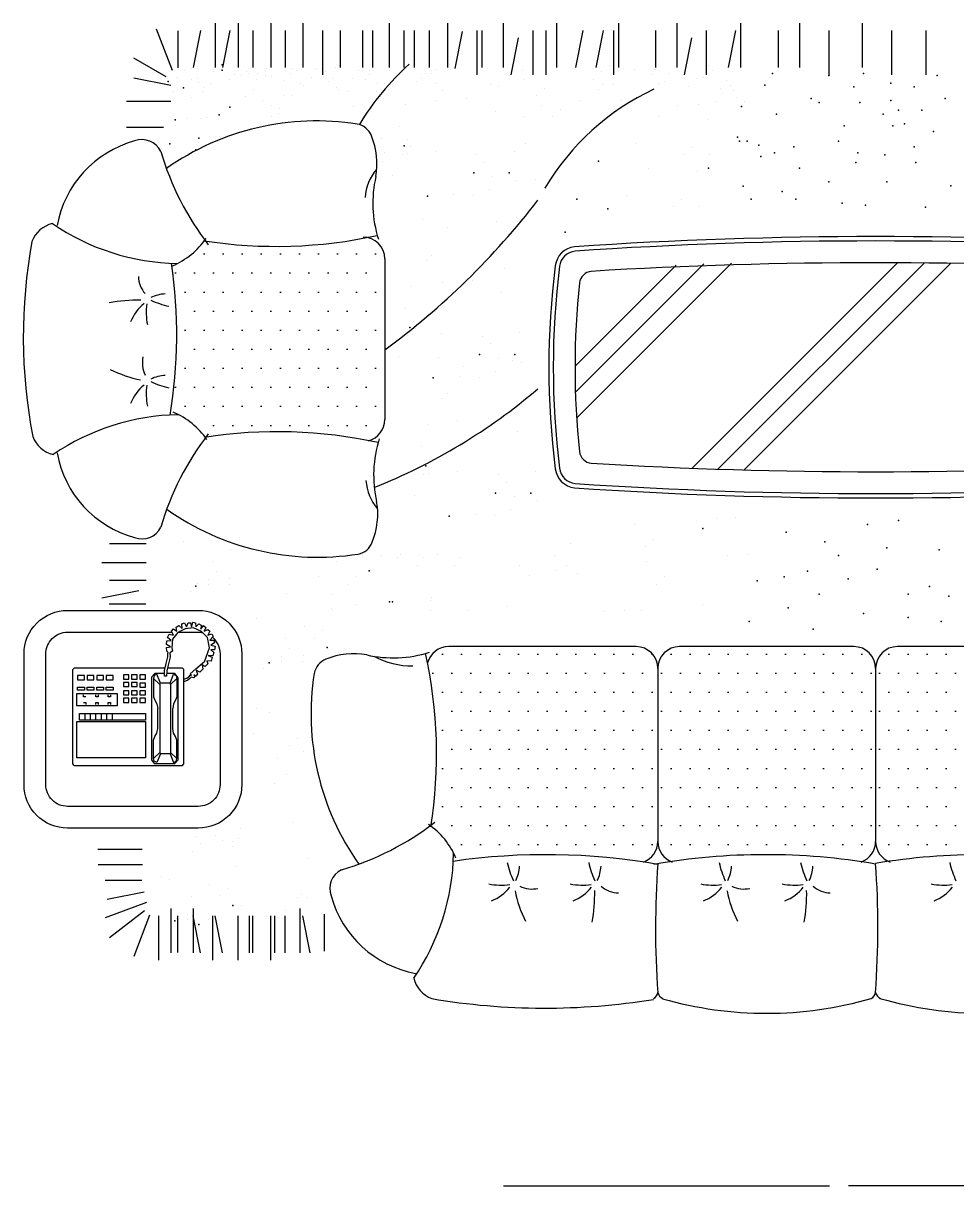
# Model space of a CAD drawing. Header units: inches. Extents: x -0.4 to 42.1, y 14 to 38.8.
# Drawn here: x 26.161 to 28.304, y 17.511 to 20.18 of the extents above; entities that cross this region are included whole.
import ezdxf

# ---------------------------------------------------------------- set-up
doc = ezdxf.new("R2010")
doc.units = ezdxf.units.IN
doc.header["$MEASUREMENT"] = 0
doc.layers.add('02', color=2, linetype='Continuous')
doc.layers.add('4', color=4, linetype='Continuous')
pattern_1 = [(180, (-134.598953, -63.299704), (-0.021875, -0.04375), [0, -0.04375])]

msp = doc.modelspace()

# ---------------------------------------------------------------- hatches: boundary and pattern name
at = {"layer": '4'}
h = msp.add_hatch(dxfattribs=at)
h.set_pattern_fill('DOTS', color=256, scale=0.7, angle=180, style=0)
h.set_pattern_definition(pattern_1)
h.paths.add_polyline_path([(26.9909, 19.2699, -0.342623), (26.9533, 19.2214, 0.08168), (26.6023, 19.2326, -0.09991), (26.5019, 19.3063, 0.066281), (26.5047, 19.604, -0.094781), (26.6043, 19.6765, 0.080442), (26.95, 19.6879, -0.361551), (26.9909, 19.6387)])
h = msp.add_hatch(dxfattribs=at)
h.set_pattern_fill('DOTS', color=256, scale=0.7, angle=180, style=0)
h.set_pattern_definition(pattern_1)
h.paths.add_polyline_path([(27.6174, 18.3011, -0.316999), (27.5842, 18.254, 0.068008), (27.1817, 18.2601, -0.027131), (27.1018, 18.3718, 0.078924), (27.0891, 18.711, -0.342623), (27.1375, 18.7486), (27.5674, 18.7486, -0.414214), (27.6174, 18.6986)])
h = msp.add_hatch(dxfattribs=at)
h.set_pattern_fill('DOTS', color=256, scale=0.7, angle=180, style=0)
h.set_pattern_definition(pattern_1)
h.paths.add_polyline_path([(28.0858, 18.2546, 0.307499), (28.1174, 18.3011), (28.1174, 18.6986, 0.414214), (28.0674, 18.7486), (27.6674, 18.7486, 0.414214), (27.6174, 18.6986), (27.6174, 18.3011, 0.286991), (27.6455, 18.2561, -0.086069)])
h = msp.add_hatch(dxfattribs=at)
h.set_pattern_fill('DOTS', color=256, scale=0.7, angle=180, style=0)
h.set_pattern_definition([(180, (-134.098953, -63.299704), (-0.021875, -0.04375), [0, -0.04375])])
h.paths.add_polyline_path([(28.5858, 18.2546, 0.307499), (28.6174, 18.3011), (28.6174, 18.6986, 0.414214), (28.5674, 18.7486), (28.1674, 18.7486, 0.414214), (28.1174, 18.6986), (28.1174, 18.3011, 0.286991), (28.1455, 18.2561, -0.086069)])

# ---------------------------------------------------------------- linework, layer by layer
at = {"layer": '02'}
for p, q in [((26.6014, 20.1799), (26.6014, 20.0785)), ((26.654, 20.1799), (26.654, 20.0785)), ((26.7293, 20.1799), (26.7293, 20.0785)), ((26.8023, 20.1799), (26.8023, 20.0785)), ((27.0011, 20.1799), (27.0011, 20.0785)), ((27.1346, 20.1799), (27.1346, 20.0785)), ((27.2628, 20.1799), (27.2628, 20.0785)), ((27.3846, 20.1799), (27.3846, 20.0785)), ((27.5275, 20.1799), (27.5275, 20.0785)), ((27.661, 20.1799), (27.661, 20.0785)), ((27.8072, 20.1799), (27.8072, 20.0785)), ((27.9424, 20.1799), (27.9424, 20.0785)), ((28.0864, 20.1799), (28.0864, 20.0785)), ((26.4658, 20.1669), (26.5027, 20.0725)), ((26.5157, 20.1624), (26.5157, 20.0779)), ((26.5676, 20.163), (26.5507, 20.0785)), ((26.6348, 20.163), (26.6179, 20.0785)), ((26.6876, 20.163), (26.6876, 20.0785)), ((26.7619, 20.163), (26.7619, 20.0785)), ((26.8478, 20.163), (26.8478, 20.0616)), ((26.8885, 20.163), (26.8885, 20.0785)), ((26.9394, 20.163), (26.9394, 20.0785)), ((26.9628, 20.163), (26.9628, 20.0785)), ((27.0348, 20.163), (27.0348, 20.0785)), ((27.0582, 20.163), (27.0582, 20.0785)), ((27.0927, 20.163), (27.0927, 20.0785)), ((27.1684, 20.1608), (27.1515, 20.0763)), ((27.2022, 20.163), (27.2022, 20.0616)), ((27.2138, 20.163), (27.2138, 20.0785)), ((27.3304, 20.163), (27.3304, 20.0616)), ((27.3604, 20.163), (27.3604, 20.0616)), ((27.4454, 20.163), (27.4285, 20.0785)), ((27.492, 20.163), (27.4751, 20.0785)), ((27.516, 20.163), (27.516, 20.0616)), ((27.612, 20.163), (27.612, 20.0785)), ((27.7286, 20.163), (27.7286, 20.0616)), ((27.7957, 20.163), (27.7788, 20.0785)), ((27.8934, 20.163), (27.8934, 20.0785)), ((28.01, 20.163), (28.01, 20.0616)), ((28.154, 20.163), (28.154, 20.0616)), ((28.2327, 20.163), (28.2327, 20.0616)), ((27.2966, 20.1461), (27.2797, 20.0616)), ((27.6948, 20.1461), (27.6779, 20.0616)), ((26.4138, 20.1004), (26.4885, 20.0575)), ((26.518, 20.0732), (26.518, 20.0732)), ((26.5471, 20.0755), (26.5471, 20.0755)), ((26.6776, 20.0768), (26.6776, 20.0768)), ((26.7183, 20.077), (26.7183, 20.077)), ((26.776, 20.075), (26.776, 20.075)), ((26.8294, 20.0726), (26.8294, 20.0726)), ((26.8334, 20.0763), (26.8334, 20.0763)), ((26.8781, 20.0785), (26.8781, 20.0785)), ((26.8864, 20.0837), (26.8864, 20.0837)), ((26.415, 20.0545), (26.4995, 20.0376)), ((26.5131, 20.0545), (26.5131, 20.0545)), ((26.5175, 20.053), (26.5175, 20.053)), ((26.5315, 20.0716), (26.5315, 20.0716)), ((26.5978, 20.0686), (26.5978, 20.0686)), ((26.646, 20.0627), (26.646, 20.0627)), ((26.661, 20.0595), (26.661, 20.0595)), ((26.674, 20.0694), (26.674, 20.0694)), ((26.6775, 20.0638), (26.6775, 20.0638)), ((26.6987, 20.0641), (26.6987, 20.0641)), ((26.7178, 20.0588), (26.7178, 20.0588)), ((26.7749, 20.0647), (26.7749, 20.0647)), ((26.7885, 20.0712), (26.7885, 20.0712)), ((26.8536, 20.0698), (26.8536, 20.0698)), ((26.4947, 20.0376), (26.4947, 20.0376)), ((26.5059, 20.0235), (26.5059, 20.0235)), ((26.3981, 20.0007), (26.4995, 20.0007)), ((26.7301, 19.9668), (26.7301, 19.9668)), ((26.3979, 19.9415), (26.4826, 19.9415)), ((26.5098, 19.9442), (26.5098, 19.9442)), ((26.537, 19.9616), (26.537, 19.9616)), ((26.568, 19.9604), (26.568, 19.9604)), ((26.5816, 19.9638), (26.5816, 19.9638)), ((27.025, 19.9421), (27.025, 19.9421)), ((27.3082, 19.9653), (27.3082, 19.9653)), ((27.6196, 19.9647), (27.6196, 19.9647)), ((27.7316, 19.9589), (27.7316, 19.9589)), ((26.9828, 19.9152), (26.9828, 19.9152)), ((27.0435, 19.9127), (27.0435, 19.9127)), ((27.0406, 19.8953), (27.0406, 19.8953)), ((27.0491, 19.8959), (27.0491, 19.8959)), ((26.9844, 19.8616), (26.9844, 19.8616)), ((26.9912, 19.8826), (26.9912, 19.8826)), ((27.0307, 19.879), (27.0307, 19.879)), ((27.0421, 19.8815), (27.0421, 19.8815)), ((27.1084, 19.8851), (27.1084, 19.8851)), ((27.0087, 19.8314), (27.0087, 19.8314)), ((26.9909, 19.6387), (26.9909, 19.2699)), ((27.6593, 19.6247), (27.4274, 19.3928)), ((27.7231, 19.6274), (27.4283, 19.3326)), ((27.7868, 19.6292), (27.4311, 19.2735)), ((28.1679, 19.6298), (27.6963, 19.1582)), ((28.2285, 19.6294), (27.7552, 19.156)), ((28.2903, 19.6292), (27.8154, 19.1542)), ((27.022, 19.4143), (27.022, 19.4143)), ((27.3375, 19.1509), (27.3375, 19.1509)), ((27.3421, 19.0836), (27.3421, 19.0836)), ((26.4431, 18.9847), (26.3586, 18.9847)), ((26.5277, 18.9897), (26.5277, 18.9897)), ((26.6375, 18.9711), (26.6375, 18.9711)), ((26.9395, 18.9586), (26.9395, 18.9586)), ((26.983, 18.9576), (26.983, 18.9576)), ((27.0193, 18.954), (27.0193, 18.954)), ((26.4431, 18.9409), (26.3417, 18.9409)), ((26.5954, 18.9443), (26.5954, 18.9443)), ((26.8808, 18.944), (26.8808, 18.944)), ((27.3008, 18.935), (27.3008, 18.935)), ((26.4431, 18.9007), (26.3586, 18.9007)), ((26.5864, 18.9025), (26.5864, 18.9025)), ((26.6037, 18.9204), (26.6037, 18.9204)), ((26.6351, 18.9043), (26.6351, 18.9043)), ((27.3239, 18.9122), (27.3239, 18.9122)), ((26.4262, 18.8769), (26.3417, 18.86)), ((26.5442, 18.8756), (26.5442, 18.8756)), ((26.5615, 18.8935), (26.5615, 18.8935)), ((26.5857, 18.8908), (26.5857, 18.8908)), ((26.6342, 18.8904), (26.6342, 18.8904)), ((26.4424, 18.8464), (26.3579, 18.8464)), ((27.2715, 18.8417), (27.2715, 18.8417)), ((26.5118, 18.793), (26.5179, 18.7968)), ((26.5131, 18.7844), (26.5118, 18.793)), ((26.5179, 18.7968), (26.5255, 18.7904)), ((26.5246, 18.801), (26.5312, 18.8029)), ((26.5255, 18.7904), (26.5246, 18.801)), ((26.5312, 18.8029), (26.5354, 18.7943)), ((26.5516, 18.7914), (26.5325, 18.7898)), ((26.5354, 18.7943), (26.5392, 18.8029)), ((26.5392, 18.8029), (26.5446, 18.8035)), ((26.5446, 18.8035), (26.5468, 18.7943)), ((26.5468, 18.7943), (26.5503, 18.8045)), ((26.5503, 18.8045), (26.5564, 18.8029)), ((26.5701, 18.7834), (26.5516, 18.7914)), ((26.5564, 18.8029), (26.5567, 18.7943)), ((26.5567, 18.7943), (26.564, 18.8006)), ((26.564, 18.8006), (26.5691, 18.7981)), ((26.5691, 18.7981), (26.5682, 18.7885)), ((26.5682, 18.7885), (26.5748, 18.7968)), ((26.5748, 18.7968), (26.5799, 18.7924)), ((26.5799, 18.7924), (26.5761, 18.7838)), ((26.6959, 18.8134), (26.6959, 18.8134)), ((26.4918, 18.7697), (26.4959, 18.7771)), ((26.5007, 18.7627), (26.4918, 18.7697)), ((26.4959, 18.7771), (26.5055, 18.7752)), ((26.501, 18.7841), (26.5058, 18.7898)), ((26.5055, 18.7752), (26.501, 18.7841)), ((26.5036, 18.7656), (26.502, 18.7455)), ((26.5156, 18.7809), (26.5036, 18.7656)), ((26.5058, 18.7898), (26.5131, 18.7844)), ((26.5325, 18.7898), (26.5156, 18.7809)), ((26.5841, 18.7697), (26.5701, 18.7834)), ((26.5761, 18.7838), (26.585, 18.7876)), ((26.5885, 18.7459), (26.5841, 18.7697)), ((26.5892, 18.7838), (26.5847, 18.7752)), ((26.5847, 18.7752), (26.5939, 18.778)), ((26.585, 18.7876), (26.5892, 18.7838)), ((26.5965, 18.7717), (26.5889, 18.7631)), ((26.5939, 18.778), (26.5965, 18.7717)), ((26.4895, 18.7462), (26.4988, 18.7478)), ((26.4902, 18.7385), (26.4895, 18.7462)), ((26.4899, 18.7532), (26.4905, 18.7618)), ((26.4988, 18.7478), (26.4899, 18.7532)), ((26.4937, 18.735), (26.4902, 18.7385)), ((26.4905, 18.7618), (26.5007, 18.7627)), ((26.5032, 18.7382), (26.4975, 18.7341)), ((26.502, 18.7455), (26.5032, 18.7382)), ((26.578, 18.7159), (26.5885, 18.7459)), ((26.5889, 18.7631), (26.5987, 18.7634)), ((26.6, 18.7414), (26.5914, 18.7414)), ((26.5914, 18.7414), (26.5981, 18.735)), ((26.6, 18.757), (26.5917, 18.7522)), ((26.5917, 18.7522), (26.6016, 18.7494)), ((26.5987, 18.7634), (26.6, 18.757)), ((26.6016, 18.7494), (26.6, 18.7414)), ((27.5674, 18.7486), (27.1375, 18.7486)), ((28.0674, 18.7486), (27.6674, 18.7486)), ((28.5674, 18.7486), (28.1674, 18.7486)), ((26.4892, 18.7099), (26.493, 18.7248)), ((26.4927, 18.7331), (26.4937, 18.735)), ((26.493, 18.7248), (26.4927, 18.7331)), ((26.4969, 18.7181), (26.493, 18.7032)), ((26.4978, 18.7258), (26.4969, 18.7181)), ((26.4975, 18.7341), (26.4978, 18.7258)), ((26.557, 18.6976), (26.5777, 18.7154)), ((26.5824, 18.7159), (26.5849, 18.709)), ((26.592, 18.715), (26.5825, 18.7159)), ((26.5959, 18.7277), (26.5857, 18.728)), ((26.5857, 18.728), (26.5949, 18.7245)), ((26.5949, 18.7245), (26.592, 18.715)), ((26.5981, 18.735), (26.5959, 18.7277)), ((26.2744, 18.6961), (26.2776, 18.6993)), ((26.2744, 18.4791), (26.2744, 18.6961)), ((26.4867, 18.6993), (26.2776, 18.6993)), ((26.4632, 18.6867), (26.4553, 18.6788)), ((26.4679, 18.6851), (26.4616, 18.682)), ((26.4853, 18.6867), (26.4632, 18.6867)), ((26.4758, 18.6647), (26.4679, 18.6851)), ((26.4852, 18.6804), (26.4854, 18.6939)), ((26.4854, 18.6939), (26.4892, 18.7099)), ((26.4908, 18.693), (26.4899, 18.6804)), ((26.5088, 18.6867), (26.4904, 18.6867)), ((26.493, 18.7032), (26.4908, 18.693)), ((26.5261, 18.6993), (26.4922, 18.6993)), ((26.4978, 18.6647), (26.5056, 18.6851)), ((26.5056, 18.6851), (26.5119, 18.682)), ((26.5166, 18.6772), (26.5088, 18.6867)), ((26.5292, 18.6961), (26.5261, 18.6993)), ((26.5292, 18.4791), (26.5292, 18.6961)), ((26.5442, 18.6863), (26.557, 18.6976)), ((26.5475, 18.6829), (26.5442, 18.6863)), ((26.5608, 18.6854), (26.5567, 18.681)), ((26.5575, 18.6946), (26.5608, 18.6854)), ((26.5661, 18.6902), (26.5575, 18.6946)), ((26.5733, 18.6971), (26.5661, 18.6902)), ((26.5788, 18.7026), (26.5716, 18.7071)), ((26.5716, 18.7071), (26.5733, 18.6971)), ((26.5849, 18.709), (26.5788, 18.7026)), ((27.6174, 18.6986), (27.6174, 18.3011)), ((28.1174, 18.6986), (28.1174, 18.3011)), ((26.3012, 18.682), (26.2854, 18.682)), ((26.2854, 18.682), (26.2854, 18.6725)), ((26.2854, 18.6725), (26.3012, 18.6725)), ((26.3012, 18.6725), (26.3012, 18.682)), ((26.3075, 18.682), (26.3075, 18.6725)), ((26.3232, 18.682), (26.3075, 18.682)), ((26.3075, 18.6725), (26.3232, 18.6725)), ((26.3232, 18.6725), (26.3232, 18.682)), ((26.3295, 18.682), (26.3295, 18.6725)), ((26.3452, 18.682), (26.3295, 18.682)), ((26.3295, 18.6725), (26.3452, 18.6725)), ((26.3452, 18.6725), (26.3452, 18.682)), ((26.3515, 18.682), (26.3515, 18.6725)), ((26.3672, 18.682), (26.3515, 18.682)), ((26.3515, 18.6725), (26.3672, 18.6725)), ((26.3672, 18.6725), (26.3672, 18.682)), ((26.4034, 18.6835), (26.3908, 18.6835)), ((26.3908, 18.6835), (26.3908, 18.6741)), ((26.3908, 18.6741), (26.4034, 18.6741)), ((26.4034, 18.6662), (26.3908, 18.6662)), ((26.3908, 18.6662), (26.3908, 18.6568)), ((26.4034, 18.6741), (26.4034, 18.6835)), ((26.4034, 18.6568), (26.4034, 18.6662)), ((26.4097, 18.6835), (26.4097, 18.6741)), ((26.4223, 18.6835), (26.4097, 18.6835)), ((26.4097, 18.6741), (26.4223, 18.6741)), ((26.4223, 18.6662), (26.4097, 18.6662)), ((26.4097, 18.6662), (26.4097, 18.6568)), ((26.4223, 18.6741), (26.4223, 18.6835)), ((26.4223, 18.6568), (26.4223, 18.6662)), ((26.4412, 18.6835), (26.4286, 18.6835)), ((26.4286, 18.6835), (26.4286, 18.6741)), ((26.4286, 18.6741), (26.4412, 18.6741)), ((26.4412, 18.6647), (26.4286, 18.6647)), ((26.4286, 18.6647), (26.4286, 18.6552)), ((26.4412, 18.6741), (26.4412, 18.6835)), ((26.4412, 18.6552), (26.4412, 18.6647)), ((26.4553, 18.6788), (26.4553, 18.4885)), ((26.4616, 18.682), (26.46, 18.6757)), ((26.46, 18.6757), (26.46, 18.6332)), ((26.46, 18.6757), (26.4742, 18.6615)), ((26.4742, 18.6615), (26.4758, 18.6647)), ((26.4742, 18.6615), (26.4742, 18.5058)), ((26.4978, 18.6647), (26.4758, 18.6647)), ((26.4899, 18.6804), (26.4852, 18.6804)), ((26.4993, 18.6615), (26.4978, 18.6647)), ((26.5135, 18.6757), (26.4993, 18.6615)), ((26.4993, 18.6615), (26.4993, 18.5058)), ((26.5119, 18.682), (26.5135, 18.6757)), ((26.5135, 18.6757), (26.5135, 18.6332)), ((26.5166, 18.4885), (26.5166, 18.6772)), ((26.5292, 18.6741), (26.5362, 18.676)), ((26.5387, 18.6713), (26.5292, 18.6678)), ((26.5362, 18.676), (26.5425, 18.681)), ((26.5431, 18.6757), (26.5387, 18.6713)), ((26.5425, 18.681), (26.5442, 18.6832)), ((26.5464, 18.6788), (26.5431, 18.6757)), ((26.5442, 18.6832), (26.5475, 18.6829)), ((26.5522, 18.6766), (26.5464, 18.6788)), ((26.555, 18.6793), (26.5522, 18.6766)), ((26.5528, 18.6841), (26.555, 18.6793)), ((26.5567, 18.681), (26.5528, 18.6841)), ((26.2839, 18.6127), (26.2839, 18.6411)), ((26.2839, 18.6411), (26.3767, 18.6411)), ((26.2854, 18.6552), (26.3012, 18.6552)), ((26.2854, 18.6489), (26.2854, 18.6552)), ((26.3012, 18.6489), (26.2854, 18.6489)), ((26.2996, 18.6332), (26.2996, 18.6379)), ((26.3043, 18.6332), (26.2996, 18.6332)), ((26.3012, 18.6552), (26.3012, 18.6489)), ((26.3075, 18.6489), (26.3075, 18.6552)), ((26.3075, 18.6552), (26.3232, 18.6552)), ((26.3232, 18.6489), (26.3075, 18.6489)), ((26.3232, 18.6552), (26.3232, 18.6489)), ((26.3279, 18.6332), (26.3279, 18.6379)), ((26.3326, 18.6332), (26.3279, 18.6332)), ((26.3295, 18.6489), (26.3295, 18.6552)), ((26.3295, 18.6552), (26.3452, 18.6552)), ((26.3452, 18.6489), (26.3295, 18.6489)), ((26.3326, 18.6379), (26.3326, 18.6332)), ((26.3452, 18.6552), (26.3452, 18.6489)), ((26.3515, 18.6489), (26.3515, 18.6552)), ((26.3515, 18.6552), (26.3672, 18.6552)), ((26.3672, 18.6489), (26.3515, 18.6489)), ((26.3562, 18.6332), (26.3562, 18.6379)), ((26.3609, 18.6332), (26.3562, 18.6332)), ((26.3609, 18.6379), (26.3609, 18.6332)), ((26.3672, 18.6552), (26.3672, 18.6489)), ((26.3767, 18.6411), (26.3767, 18.6127)), ((26.3908, 18.6568), (26.4034, 18.6568)), ((26.4034, 18.6474), (26.3908, 18.6474)), ((26.3908, 18.6474), (26.3908, 18.6379)), ((26.3908, 18.6379), (26.4034, 18.6379)), ((26.4034, 18.6379), (26.4034, 18.6474)), ((26.4097, 18.6568), (26.4223, 18.6568)), ((26.4223, 18.6474), (26.4097, 18.6474)), ((26.4097, 18.6474), (26.4097, 18.6379)), ((26.4097, 18.6379), (26.4223, 18.6379)), ((26.4223, 18.6379), (26.4223, 18.6474)), ((26.4286, 18.6552), (26.4412, 18.6552)), ((26.4412, 18.6474), (26.4286, 18.6474)), ((26.4286, 18.6474), (26.4286, 18.6379)), ((26.4286, 18.6379), (26.4412, 18.6379)), ((26.4412, 18.6379), (26.4412, 18.6474)), ((26.46, 18.6332), (26.4632, 18.6253)), ((26.5135, 18.6332), (26.5104, 18.6253)), ((26.3767, 18.6127), (26.2839, 18.6127)), ((26.2996, 18.6206), (26.3043, 18.6206)), ((26.3043, 18.6206), (26.3043, 18.6159)), ((26.3279, 18.6159), (26.3279, 18.6206)), ((26.3279, 18.6206), (26.3326, 18.6206)), ((26.3326, 18.6206), (26.3326, 18.6159)), ((26.3562, 18.6206), (26.3609, 18.6206)), ((26.3562, 18.6159), (26.3562, 18.6206)), ((26.3609, 18.6206), (26.3609, 18.6159)), ((26.4034, 18.63), (26.3908, 18.63)), ((26.3908, 18.63), (26.3908, 18.6206)), ((26.3908, 18.6206), (26.4034, 18.6206)), ((26.4034, 18.6206), (26.4034, 18.63)), ((26.4097, 18.63), (26.4097, 18.6206)), ((26.4223, 18.63), (26.4097, 18.63)), ((26.4097, 18.6206), (26.4223, 18.6206)), ((26.4223, 18.6206), (26.4223, 18.63)), ((26.4412, 18.63), (26.4286, 18.63)), ((26.4286, 18.63), (26.4286, 18.6206)), ((26.4286, 18.6206), (26.4412, 18.6206)), ((26.4412, 18.6206), (26.4412, 18.63)), ((26.4632, 18.6253), (26.4679, 18.6175)), ((26.4679, 18.6175), (26.4695, 18.6065)), ((26.4695, 18.5608), (26.4695, 18.6065)), ((26.5056, 18.6175), (26.5041, 18.6065)), ((26.5041, 18.5608), (26.5041, 18.6065)), ((26.5104, 18.6253), (26.5056, 18.6175)), ((26.2902, 18.5954), (26.4412, 18.5954)), ((26.2902, 18.5797), (26.2902, 18.5954)), ((26.4412, 18.5797), (26.2902, 18.5797)), ((26.3028, 18.5797), (26.3028, 18.5954)), ((26.3153, 18.5797), (26.3153, 18.5954)), ((26.3279, 18.5797), (26.3279, 18.5954)), ((26.3405, 18.5797), (26.3405, 18.5954)), ((26.3531, 18.5797), (26.3531, 18.5954)), ((26.3657, 18.5797), (26.3657, 18.5954)), ((26.4412, 18.5954), (26.4412, 18.5797)), ((26.2839, 18.4932), (26.2839, 18.5766)), ((26.2839, 18.5766), (26.4412, 18.5766)), ((26.4412, 18.5766), (26.4412, 18.4932)), ((26.4679, 18.5498), (26.4695, 18.5608)), ((26.5056, 18.5498), (26.5041, 18.5608)), ((26.46, 18.5341), (26.4632, 18.542)), ((26.46, 18.4916), (26.46, 18.5341)), ((26.4632, 18.542), (26.4679, 18.5498)), ((26.5104, 18.542), (26.5056, 18.5498)), ((26.5135, 18.5341), (26.5104, 18.542)), ((26.5135, 18.4916), (26.5135, 18.5341)), ((26.46, 18.4916), (26.4742, 18.5058)), ((26.4758, 18.5027), (26.4679, 18.4822)), ((26.4742, 18.5058), (26.4758, 18.5027)), ((26.4978, 18.5027), (26.4758, 18.5027)), ((26.4993, 18.5058), (26.4978, 18.5027)), ((26.4978, 18.5027), (26.5056, 18.4822)), ((26.5135, 18.4916), (26.4993, 18.5058)), ((26.2776, 18.4759), (26.2744, 18.4791)), ((26.2776, 18.4759), (26.5261, 18.4759)), ((26.4412, 18.4932), (26.2839, 18.4932)), ((26.4553, 18.4885), (26.4616, 18.4806)), ((26.4616, 18.4854), (26.46, 18.4916)), ((26.4679, 18.4822), (26.4616, 18.4854)), ((26.4616, 18.4806), (26.5088, 18.4806)), ((26.5056, 18.4822), (26.5119, 18.4854)), ((26.5088, 18.4806), (26.5166, 18.4885)), ((26.5119, 18.4854), (26.5135, 18.4916)), ((26.5261, 18.4759), (26.5292, 18.4791)), ((26.7794, 18.3451), (26.7794, 18.3451)), ((26.6597, 18.3302), (26.6597, 18.3302)), ((26.4339, 18.2829), (26.3325, 18.2829)), ((26.4346, 18.2476), (26.3332, 18.2476)), ((26.4333, 18.2113), (26.3488, 18.2113)), ((26.479, 18.2214), (26.479, 18.2214)), ((26.4383, 18.1847), (26.3538, 18.1678)), ((26.4439, 18.1611), (26.349, 18.1255)), ((26.555, 18.1521), (26.555, 18.1521)), ((26.661, 18.154), (26.661, 18.154)), ((26.3588, 18.0804), (26.4389, 18.1426)), ((26.4154, 18.038), (26.4512, 18.1329)), ((26.4718, 18.0288), (26.4718, 18.1302)), ((26.5005, 18.0457), (26.5005, 18.1471)), ((26.5129, 18.1252), (26.5129, 18.1252)), ((26.5157, 18.0463), (26.5157, 18.1308)), ((26.5378, 18.1341), (26.5378, 18.1341)), ((26.5676, 18.0457), (26.5507, 18.1302)), ((26.5514, 18.0457), (26.5514, 18.1471)), ((26.5865, 18.1359), (26.5865, 18.1359)), ((26.5958, 18.0288), (26.5958, 18.1302)), ((26.6185, 18.0457), (26.6016, 18.1302)), ((26.654, 18.0288), (26.654, 18.1302)), ((26.6803, 18.0457), (26.6803, 18.1302)), ((26.6876, 18.0457), (26.6876, 18.1302)), ((26.7182, 18.13), (26.7182, 18.13)), ((26.7293, 18.0288), (26.7293, 18.1302)), ((26.7385, 18.0457), (26.7385, 18.1302)), ((26.7444, 18.1261), (26.7444, 18.1261)), ((26.7619, 18.0457), (26.7619, 18.1302)), ((26.7628, 18.143), (26.7628, 18.143)), ((26.7969, 18.0457), (26.7969, 18.1471)), ((26.8194, 18.0457), (26.8025, 18.1302)), ((26.8521, 18.0496), (26.8521, 18.1341)), ((26.537, 18.1224), (26.537, 18.1224)), ((26.5856, 18.122), (26.5856, 18.122)), ((27.263, 17.5107), (28.0112, 17.5107)), ((28.8031, 17.5107), (28.0549, 17.5107))]:
    msp.add_line(p, q, dxfattribs=at)
msp.add_lwpolyline([(26.6627, 18.7318), (26.6627, 18.4318, -0.414214), (26.5627, 18.3318), (26.2627, 18.3318, -0.414214), (26.1627, 18.4318), (26.1627, 18.7318, -0.414214), (26.2627, 18.8318), (26.5627, 18.8318, -0.414214)], format="xyb", close=True, dxfattribs=at)
for points in [[(26.595, 18.77, -0.220606), (26.6127, 18.7318), (26.6127, 18.4318, -0.414214), (26.5627, 18.3818), (26.2627, 18.3818, -0.414214), (26.2127, 18.4318), (26.2127, 18.7318, -0.414214), (26.2627, 18.7818), (26.5021, 18.7818)], [(26.5174, 18.7818), (26.5627, 18.7818, -0.050818), (26.5728, 18.7808, -0.050818)], [(26.5854, 18.7764, -0.006968), (26.5866, 18.7757, -0.006968)]]:
    msp.add_lwpolyline(points, format="xyb", dxfattribs=at)
for centre, radius, start, end in [((27.4589, 19.6285), 0.6155, 132.043, 148.8054), ((27.8528, 19.5076), 0.5753, 115.1489, 149.2742), ((26.8347, 19.3565), 0.5992, 81.0812, 125.1827), ((26.9202, 19.9067), 0.0424, 20.4096, 79.9509), ((26.4334, 19.8649), 0.0478, 25.6633, 110.6625), ((26.805, 19.8572), 0.1678, 349.9651, 22.5117), ((26.4826, 19.6704), 0.2482, 105.4471, 169.5915), ((27.1071, 20.0724), 0.6577, 196.5014, 217.5595), ((27.0561, 19.7727), 0.1106, 139.3203, 176.3636), ((27.2362, 19.7669), 0.2729, 167.0681, 197.6493), ((25.9368, 20.86), 1.7765, 306.3973, 322.2887), ((26.2428, 19.6557), 0.066, 103.0766, 159.577), ((26.5243, 20.1538), 0.5255, 235.6499, 268.9059), ((27.375, 19.4597), 1.214, 169.6092, 190.8657), ((26.4337, 19.7877), 0.1789, 292.9861, 325.3302), ((26.7419, 20.7495), 1.0819, 261.146, 282.3627), ((26.9409, 19.6387), 0.05, 0, 90), ((28.1174, 9.4407), 10.2493, 86.13409, 93.86591), ((28.1174, 9.4375), 10.2425, 86.13744, 93.86256), ((27.4316, 19.6169), 0.05, 96.054, 172.8146), ((27.4316, 19.6169), 0.04, 96.054, 172.8146), ((25.3853, 19.4654), 1.1279, 350.5343, 8.3299), ((29.2319, 19.39), 1.8645, 172.8146, 187.1854), ((29.2319, 19.39), 1.8545, 172.8146, 187.1854), ((28.1174, 8.818), 10.812, 86.53915, 93.46085), ((26.4904, 19.6011), 0.0652, 182.478, 220.0924), ((27.4676, 19.5804), 0.03, 95.6067, 173.8396), ((29.2319, 19.39), 1.8045, 173.8396, 186.1604), ((26.4234, 19.1722), 0.3717, 88.8487, 100.1166), ((26.5398, 19.7305), 0.2053, 245.1378, 257.4395), ((26.4911, 19.4742), 0.0844, 92.8309, 116.3141), ((26.4993, 19.4584), 0.0987, 128.0245, 158.7825), ((26.5946, 19.5164), 0.1514, 172.6349, 190.8731), ((26.4995, 19.3998), 0.0652, 167.6682, 205.2825), ((26.481, 19.6206), 0.2644, 242.9625, 258.9558), ((26.5398, 19.5434), 0.2053, 245.1378, 257.4395), ((26.4911, 19.2871), 0.0844, 92.8309, 116.3141), ((26.4993, 19.2713), 0.0987, 128.0245, 158.7825), ((26.5946, 19.3293), 0.1514, 172.6349, 190.8731), ((26.4616, 20.3761), 1.3594, 291.8092, 310.3708), ((26.5262, 18.7557), 0.5255, 91.0941, 124.3501), ((26.4355, 19.1219), 0.1789, 34.6698, 67.0139), ((26.9409, 19.2699), 0.05, 284.3495, 0), ((26.2446, 19.2539), 0.066, 200.423, 256.9234), ((27.1071, 18.8362), 0.6577, 142.4405, 163.4986), ((26.7438, 18.1601), 1.0819, 77.6373, 98.854), ((27.2381, 19.1427), 0.2729, 162.3507, 192.9319), ((26.4826, 19.2382), 0.2482, 190.4085, 254.5529), ((27.4676, 19.1995), 0.03, 186.1604, 264.3933), ((28.1174, 29.962), 10.812, 266.53915, 273.46085), ((27.4316, 19.163), 0.05, 187.1854, 263.946), ((27.4316, 19.163), 0.04, 187.1854, 263.946), ((27.058, 19.1369), 0.1106, 183.6364, 220.6797), ((28.1174, 29.3392), 10.2493, 266.13409, 273.86591), ((28.1174, 29.3424), 10.2425, 266.13744, 273.86256), ((26.8366, 19.5531), 0.5992, 234.6793, 278.9188), ((26.8068, 19.0524), 0.1678, 337.4883, 10.0349), ((26.4334, 19.0437), 0.0478, 249.3375, 334.3367), ((26.9221, 19.0029), 0.0424, 280.0491, 339.5904), ((27.1375, 18.6986), 0.05, 90, 165.6505), ((27.5674, 18.6986), 0.05, 0, 90), ((27.6674, 18.6986), 0.05, 90, 180), ((28.0674, 18.6986), 0.05, 0, 90), ((28.1674, 18.6986), 0.05, 90, 180), ((26.8706, 18.6798), 0.0424, 110.4096, 169.9509), ((26.92, 18.5645), 0.1678, 79.9651, 112.5117), ((27.0103, 18.9957), 0.2729, 257.0681, 287.6493), ((27.0547, 18.8928), 0.1887, 241.8245, 270.1604), ((26.0277, 18.5015), 1.0819, 351.146, 12.3627), ((27.4207, 18.5943), 0.5992, 171.0812, 215.1827), ((26.7048, 18.8666), 0.6577, 286.5014, 307.5595), ((26.9895, 18.1932), 0.1789, 22.9861, 55.3302), ((27.5674, 18.3011), 0.05, 289.6458, 0), ((27.6674, 18.3011), 0.05, 180, 250.3542), ((28.0674, 18.3011), 0.05, 289.6458, 0), ((28.1674, 18.3011), 0.05, 180, 250.3542), ((26.6234, 18.2839), 0.5255, 325.6499, 358.9059), ((27.3607, 16.7844), 1.4865, 80.0588, 98.2429), ((27.865, 16.7844), 1.4865, 80.2253, 99.9412), ((28.3602, 16.7844), 1.4865, 80.0588, 99.4018), ((26.9123, 18.1929), 0.0478, 115.6633, 200.6625), ((27.4721, 18.2975), 0.2053, 192.5605, 204.8622), ((27.2157, 18.2487), 0.0844, 333.6859, 357.1691), ((27.6592, 18.2975), 0.2053, 192.5605, 204.8622), ((27.4028, 18.2487), 0.0844, 333.6859, 357.1691), ((29.7039, 18.1005), 2.0917, 175.8942, 184.0006), ((27.9586, 18.2975), 0.2053, 192.5605, 204.8622), ((27.7023, 18.2487), 0.0844, 333.6859, 357.1691), ((28.1457, 18.2975), 0.2053, 192.5605, 204.8622), ((27.8893, 18.2487), 0.0844, 333.6859, 357.1691), ((26.0513, 18.1043), 2.0713, 355.8541, 4.0406), ((28.4879, 18.2975), 0.2053, 192.5605, 204.8622), ((27.258, 18.3523), 0.1514, 259.1269, 277.3651), ((27.2, 18.257), 0.0987, 291.2175, 321.9755), ((27.5493, 18.2387), 0.2644, 191.0442, 207.0375), ((27.3285, 18.2572), 0.0652, 244.7175, 282.3318), ((27.4451, 18.3523), 0.1514, 259.1269, 277.3651), ((27.3871, 18.257), 0.0987, 291.2175, 321.9755), ((27.1009, 18.1811), 0.3717, 349.8834, 1.1513), ((27.5297, 18.2481), 0.0652, 229.9076, 267.522), ((27.7445, 18.3523), 0.1514, 259.1269, 277.3651), ((27.6865, 18.257), 0.0987, 291.2175, 321.9755), ((28.0358, 18.2387), 0.2644, 191.0442, 207.0375), ((27.815, 18.2572), 0.0652, 244.7175, 282.3318), ((27.9316, 18.3523), 0.1514, 259.1269, 277.3651), ((27.8736, 18.257), 0.0987, 291.2175, 321.9755), ((27.5874, 18.1811), 0.3717, 349.8834, 1.1513), ((28.0162, 18.2481), 0.0652, 229.9076, 267.522), ((28.2737, 18.3523), 0.1514, 259.1269, 277.3651), ((28.2158, 18.257), 0.0987, 291.2175, 321.9755), ((27.1068, 18.2422), 0.2482, 195.4471, 259.5915), ((27.1216, 18.0023), 0.066, 193.0766, 249.577), ((27.3586, 19.4829), 1.5643, 260.4309, 279.1511), ((27.5995, 17.9569), 0.0182, 296.7694, 353.2702), ((27.6395, 17.96), 0.0225, 193.5115, 241.114), ((27.8674, 18.7718), 0.8652, 253.975, 286.1071), ((28.0993, 17.9569), 0.0182, 296.7694, 353.2702), ((28.1393, 17.96), 0.0225, 193.5115, 241.114), ((28.3673, 18.7718), 0.8652, 253.8929, 286.025)]:
    msp.add_arc(centre, radius, start, end, dxfattribs=at)
for p in [(26.6176, 20.0847), (26.6176, 20.0724), (26.4932, 20.0458), (26.5288, 20.0314), (26.6107, 19.9693), (26.51, 19.9582), (26.5643, 19.9161), (26.4974, 19.9028), (26.5574, 19.8895), (27.0351, 19.8984), (27.0887, 19.783), (26.9552, 18.9225), (26.5572, 18.8874), (26.8586, 18.7465), (26.6418, 18.1545), (26.5085, 18.119), (26.564, 18.1102)]:
    msp.add_point(p, dxfattribs=at)
at = {"layer": '4'}
for p, q in [((27.1069, 20.073), (27.1069, 20.073)), ((27.2275, 20.0763), (27.2275, 20.0763)), ((27.506, 20.0832), (27.506, 20.0832)), ((27.5389, 20.0757), (27.5389, 20.0757)), ((27.5631, 20.073), (27.5631, 20.073)), ((27.6116, 20.0726), (27.6116, 20.0726)), ((27.7344, 20.0825), (27.7344, 20.0825)), ((26.548, 20.0504), (26.548, 20.0504)), ((26.5601, 20.0525), (26.5601, 20.0525)), ((26.6352, 20.0509), (26.6352, 20.0509)), ((26.6962, 20.0498), (26.6962, 20.0498)), ((26.7305, 20.0573), (26.7305, 20.0573)), ((26.761, 20.0482), (26.761, 20.0482)), ((26.8233, 20.0545), (26.8233, 20.0545)), ((26.8715, 20.052), (26.8715, 20.052)), ((26.9161, 20.053), (26.9161, 20.053)), ((26.9302, 20.0716), (26.9302, 20.0716)), ((26.9454, 20.0509), (26.9454, 20.0509)), ((26.9549, 20.0715), (26.9549, 20.0715)), ((26.9562, 20.0627), (26.9562, 20.0627)), ((27.0018, 20.0713), (27.0018, 20.0713)), ((27.0647, 20.0461), (27.0647, 20.0461)), ((27.0743, 20.0533), (27.0743, 20.0533)), ((27.0851, 20.0647), (27.0851, 20.0647)), ((27.0973, 20.0641), (27.0973, 20.0641)), ((27.0986, 20.0712), (27.0986, 20.0712)), ((27.3073, 20.0717), (27.3073, 20.0717)), ((27.3109, 20.0511), (27.3109, 20.0511)), ((27.4706, 20.0514), (27.4706, 20.0514)), ((27.489, 20.0683), (27.489, 20.0683)), ((27.6041, 20.0632), (27.6041, 20.0632)), ((27.6335, 20.0473), (27.6335, 20.0473)), ((27.6419, 20.0653), (27.6419, 20.0653)), ((27.6785, 20.0524), (27.6785, 20.0524)), ((27.706, 20.0522), (27.706, 20.0522)), ((27.7232, 20.0546), (27.7232, 20.0546)), ((27.7424, 20.0716), (27.7424, 20.0716)), ((27.7752, 20.0477), (27.7752, 20.0477)), ((26.5643, 20.0438), (26.5643, 20.0438)), ((26.5725, 20.0237), (26.5725, 20.0237)), ((26.574, 20.0333), (26.574, 20.0333)), ((26.591, 20.0406), (26.591, 20.0406)), ((26.689, 20.0275), (26.689, 20.0275)), ((26.7968, 20.0417), (26.7968, 20.0417)), ((26.8048, 20.0376), (26.8048, 20.0376)), ((26.8609, 20.0457), (26.8609, 20.0457)), ((26.8795, 20.0316), (26.8795, 20.0316)), ((26.8842, 20.0274), (26.8842, 20.0274)), ((26.9045, 20.0235), (26.9045, 20.0235)), ((26.9711, 20.0237), (26.9711, 20.0237)), ((26.9734, 20.0409), (26.9734, 20.0409)), ((26.9896, 20.0406), (26.9896, 20.0406)), ((26.9991, 20.0275), (26.9991, 20.0275)), ((27.1069, 20.0417), (27.1069, 20.0417)), ((27.1224, 20.0262), (27.1224, 20.0262)), ((27.2336, 20.0402), (27.2336, 20.0402)), ((27.2527, 20.035), (27.2527, 20.035)), ((27.3582, 20.0306), (27.3582, 20.0306)), ((27.4803, 20.0271), (27.4803, 20.0271)), ((27.4911, 20.0388), (27.4911, 20.0388)), ((27.5156, 20.0401), (27.5156, 20.0401)), ((27.62, 20.0408), (27.62, 20.0408)), ((27.6875, 20.0353), (27.6875, 20.0353)), ((27.7612, 20.0291), (27.7612, 20.0291)), ((27.7669, 20.0195), (27.7669, 20.0195)), ((27.7853, 20.0364), (27.7853, 20.0364)), ((27.7917, 20.0265), (27.7917, 20.0265)), ((26.5474, 20.0088), (26.5474, 20.0088)), ((26.6705, 20.0106), (26.6705, 20.0106)), ((26.7104, 20.002), (26.7104, 20.002)), ((26.7574, 20.0151), (26.7574, 20.0151)), ((26.777, 20.0141), (26.777, 20.0141)), ((26.9807, 20.0106), (26.9807, 20.0106)), ((27.039, 19.9927), (27.039, 19.9927)), ((27.109, 20.002), (27.109, 20.002)), ((27.1787, 20.0065), (27.1787, 20.0065)), ((27.3397, 20.0137), (27.3397, 20.0137)), ((27.4405, 20.0031), (27.4405, 20.0031)), ((27.534, 20.0036), (27.534, 20.0036)), ((27.7105, 19.9934), (27.7105, 19.9934)), ((27.7495, 19.9996), (27.7495, 19.9996)), ((27.7973, 20.0099), (27.7973, 20.0099)), ((27.8162, 19.9999), (27.8162, 19.9999)), ((26.7307, 19.9906), (26.7307, 19.9906)), ((26.7476, 19.9722), (26.7476, 19.9722)), ((26.7485, 19.9837), (26.7485, 19.9837)), ((26.92, 19.9879), (26.92, 19.9879)), ((27.2453, 19.9781), (27.2453, 19.9781)), ((27.3504, 19.9921), (27.3504, 19.9921)), ((27.3933, 19.9824), (27.3933, 19.9824)), ((27.6618, 19.9916), (27.6618, 19.9916)), ((27.3749, 19.9655), (27.3749, 19.9655)), ((27.2879, 19.8858), (27.2879, 19.8858)), ((27.3136, 19.903), (27.3136, 19.903)), ((27.5694, 19.9042), (27.5694, 19.9042)), ((27.6939, 19.8946), (27.6939, 19.8946)), ((27.2015, 19.8778), (27.2015, 19.8778)), ((27.22, 19.861), (27.22, 19.861)), ((27.6755, 19.8777), (27.6755, 19.8777)), ((27.7361, 19.8789), (27.7361, 19.8789)), ((27.5965, 19.8455), (27.5965, 19.8455)), ((27.7084, 19.8398), (27.7084, 19.8398)), ((27.2389, 19.8272), (27.2389, 19.8272)), ((27.2925, 19.8185), (27.2925, 19.8185)), ((27.3371, 19.8207), (27.3371, 19.8207)), ((27.3892, 19.8138), (27.3892, 19.8138)), ((27.1493, 19.7869), (27.1493, 19.7869)), ((27.1939, 19.7848), (27.1939, 19.7848)), ((27.2306, 19.7976), (27.2306, 19.7976)), ((27.5462, 19.785), (27.5462, 19.785)), ((27.6524, 19.7586), (27.6524, 19.7586)), ((27.6708, 19.7755), (27.6708, 19.7755)), ((27.7129, 19.7598), (27.7129, 19.7598)), ((27.0779, 19.7299), (27.0779, 19.7299)), ((27.1357, 19.71), (27.1357, 19.71)), ((27.2468, 19.724), (27.2468, 19.724)), ((27.0983, 19.6476), (27.0983, 19.6476)), ((27.0875, 19.6362), (27.0875, 19.6362)), ((27.266, 19.6178), (27.266, 19.6178)), ((27.0522, 19.5756), (27.0522, 19.5756)), ((27.1222, 19.5849), (27.1222, 19.5849)), ((27.1919, 19.5893), (27.1919, 19.5893)), ((27.2585, 19.561), (27.2585, 19.561)), ((27.0382, 19.525), (27.0382, 19.525)), ((27.0567, 19.4956), (27.0567, 19.4956)), ((27.0439, 19.4619), (27.0439, 19.4619)), ((27.0538, 19.4782), (27.0538, 19.4782)), ((27.0554, 19.4643), (27.0554, 19.4643)), ((27.0624, 19.4788), (27.0624, 19.4788)), ((27.1216, 19.468), (27.1216, 19.468)), ((27.2148, 19.4607), (27.2148, 19.4607)), ((27.3011, 19.4687), (27.3011, 19.4687)), ((27.2332, 19.4438), (27.2332, 19.4438)), ((27.1143, 19.4121), (27.1143, 19.4121)), ((27.2521, 19.41), (27.2521, 19.41)), ((27.2832, 19.4062), (27.2832, 19.4062)), ((27.1721, 19.3922), (27.1721, 19.3922)), ((27.2438, 19.3805), (27.2438, 19.3805)), ((27.3057, 19.4014), (27.3057, 19.4014)), ((27.1625, 19.3698), (27.1625, 19.3698)), ((27.2072, 19.3676), (27.2072, 19.3676)), ((27.1347, 19.3298), (27.1347, 19.3298)), ((27.1239, 19.3183), (27.1239, 19.3183)), ((27.3024, 19.3), (27.3024, 19.3)), ((27.0886, 19.2578), (27.0886, 19.2578)), ((27.1586, 19.2671), (27.1586, 19.2671)), ((27.2283, 19.2715), (27.2283, 19.2715)), ((27.2949, 19.2432), (27.2949, 19.2432)), ((27.0746, 19.2072), (27.0746, 19.2072)), ((27.0931, 19.1778), (27.0931, 19.1778)), ((27.0803, 19.1441), (27.0803, 19.1441)), ((27.0902, 19.1604), (27.0902, 19.1604)), ((27.0918, 19.1465), (27.0918, 19.1465)), ((27.0988, 19.161), (27.0988, 19.161)), ((27.158, 19.1502), (27.158, 19.1502)), ((27.2512, 19.1429), (27.2512, 19.1429)), ((27.2696, 19.126), (27.2696, 19.126)), ((27.0584, 19.0965), (27.0584, 19.0965)), ((27.2885, 19.0922), (27.2885, 19.0922)), ((27.2802, 19.0627), (27.2802, 19.0627)), ((27.1989, 19.052), (27.1989, 19.052)), ((27.2436, 19.0498), (27.2436, 19.0498)), ((27.7513, 19.0436), (27.7513, 19.0436)), ((27.796, 19.0458), (27.796, 19.0458)), ((27.5639, 19.03), (27.5639, 19.03)), ((27.4173, 18.9855), (27.4173, 18.9855)), ((27.6068, 18.9948), (27.6068, 18.9948)), ((27.0277, 18.9597), (27.0277, 18.9597)), ((27.0683, 18.9576), (27.0683, 18.9576)), ((27.0798, 18.9529), (27.0798, 18.9529)), ((27.1129, 18.9597), (27.1129, 18.9597)), ((27.165, 18.9529), (27.165, 18.9529)), ((27.3797, 18.957), (27.3797, 18.957)), ((27.5884, 18.9779), (27.5884, 18.9779)), ((27.7778, 18.9576), (27.7778, 18.9576)), ((27.8224, 18.9597), (27.8224, 18.9597)), ((27.0657, 18.9342), (27.0657, 18.9342)), ((27.1509, 18.9342), (27.1509, 18.9342)), ((27.4067, 18.9355), (27.4067, 18.9355)), ((27.5904, 18.944), (27.5904, 18.944)), ((26.8386, 18.9087), (26.8386, 18.9087)), ((26.9238, 18.9087), (26.9238, 18.9087)), ((27.3821, 18.9243), (27.3821, 18.9243)), ((27.4342, 18.9174), (27.4342, 18.9174)), ((27.6333, 18.9087), (27.6333, 18.9087)), ((26.9054, 18.8919), (26.9054, 18.8919)), ((27.6149, 18.8919), (27.6149, 18.8919)), ((26.766, 18.871), (26.766, 18.871)), ((26.8682, 18.8672), (26.8682, 18.8672)), ((26.9245, 18.845), (26.9245, 18.845)), ((27.0098, 18.845), (27.0098, 18.845)), ((27.0956, 18.8539), (27.0956, 18.8539)), ((27.0991, 18.8613), (27.0991, 18.8613)), ((27.7193, 18.845), (27.7193, 18.845)), ((26.8683, 18.8355), (26.8683, 18.8355)), ((26.8701, 18.8313), (26.8701, 18.8313)), ((27.0962, 18.8307), (27.0962, 18.8307)), ((27.1815, 18.8307), (27.1815, 18.8307)), ((27.4929, 18.8302), (27.4929, 18.8302)), ((27.5416, 18.832), (27.5416, 18.832)), ((27.5796, 18.8313), (27.5796, 18.8313)), ((26.8057, 18.7948), (26.8057, 18.7948)), ((26.7635, 18.7679), (26.7635, 18.7679)), ((26.8302, 18.7681), (26.8302, 18.7681)), ((26.8486, 18.785), (26.8486, 18.785)), ((26.7718, 18.744), (26.7718, 18.744)), ((26.7297, 18.7172), (26.7297, 18.7172)), ((26.7539, 18.7144), (26.7539, 18.7144)), ((26.7546, 18.7261), (26.7546, 18.7261)), ((26.8024, 18.714), (26.8024, 18.714)), ((26.8033, 18.7279), (26.8033, 18.7279)), ((26.7124, 18.6992), (26.7124, 18.6992)), ((26.6969, 18.6066), (26.6969, 18.6066)), ((26.7262, 18.5984), (26.7262, 18.5984)), ((26.6894, 18.5497), (26.6894, 18.5497)), ((26.7913, 18.5387), (26.7913, 18.5387)), ((26.7728, 18.5218), (26.7728, 18.5218)), ((26.8036, 18.5084), (26.8036, 18.5084)), ((26.7454, 18.4922), (26.7454, 18.4922)), ((26.7643, 18.4559), (26.7643, 18.4559)), ((26.7379, 18.4354), (26.7379, 18.4354)), ((26.5586, 18.3122), (26.5586, 18.3122)), ((26.6032, 18.3144), (26.6032, 18.3144)), ((26.5676, 18.2959), (26.5676, 18.2959)), ((26.6175, 18.3034), (26.6175, 18.3034)), ((26.6412, 18.2889), (26.6412, 18.2889)), ((26.6417, 18.3006), (26.6417, 18.3006)), ((26.6553, 18.3076), (26.6553, 18.3076)), ((26.5492, 18.279), (26.5492, 18.279)), ((26.8131, 18.2627), (26.8131, 18.2627)), ((26.6515, 18.2435), (26.6515, 18.2435)), ((26.4956, 18.2134), (26.4956, 18.2134)), ((26.5889, 18.2028), (26.5889, 18.2028)), ((26.6318, 18.193), (26.6318, 18.193)), ((26.8007, 18.1785), (26.8007, 18.1785)), ((26.5467, 18.1759), (26.5467, 18.1759)), ((26.6134, 18.1762), (26.6134, 18.1762)), ((26.7913, 18.1733), (26.7913, 18.1733)), ((26.8125, 18.172), (26.8125, 18.172))]:
    msp.add_line(p, q, dxfattribs=at)
for p in [(27.8807, 20.0647), (28.0098, 20.0603), (28.0898, 20.0647), (28.2589, 20.0603), (27.8629, 20.038), (28.0676, 20.0336), (28.1521, 20.0425), (28.2055, 20.0336), (27.9697, 20.0069), (27.9875, 19.998), (28.081, 19.998), (28.1521, 20.0025), (28.2767, 20.0069), (26.6354, 19.9871), (27.8095, 19.9891), (27.8896, 19.9714), (28.1343, 19.9714), (28.1699, 19.9802), (28.2233, 19.9802), (28.0454, 19.9447), (28.1566, 19.9447), (28.1833, 19.9491), (27.8006, 19.918), (28.25, 19.9313), (27.8051, 19.9091), (27.8229, 19.9091), (27.8496, 19.9002), (27.9297, 19.8958), (28.032, 19.9091), (28.2055, 19.8958), (27.4812, 19.8629), (27.854, 19.8736), (27.8852, 19.8824), (28.0721, 19.8602), (28.0765, 19.8824), (28.1388, 19.878), (28.21, 19.8602), (27.1953, 19.8363), (27.2761, 19.8363), (27.7339, 19.8469), (27.943, 19.8469), (27.8134, 19.8058), (28.0098, 19.8158), (28.1432, 19.8158), (28.2901, 19.8069), (27.903, 19.7935), (27.4313, 19.7758), (27.5025, 19.7535), (27.8318, 19.7758), (27.9341, 19.7758), (28.0409, 19.7669), (28.0943, 19.7624), (28.2322, 19.758), (27.4046, 19.7002), (27.0484, 19.4812), (27.2085, 19.4191), (27.2894, 19.4191), (27.1019, 19.3659), (27.0848, 19.1634), (27.2449, 19.1013), (27.3258, 19.1013), (27.1383, 19.0481), (28.1699, 19.0378), (27.7205, 19.02), (27.9119, 19.0111), (28.0987, 19.0289), (28.0009, 18.9889), (28.032, 18.9578), (28.1432, 18.9755), (28.2634, 18.9711), (28.121, 18.9266), (27.8451, 18.9), (27.9074, 18.9089), (27.9608, 18.9222), (28.0543, 18.9044), (28.2411, 18.8866), (27.0015, 18.8515), (27.0085, 18.8515), (27.9875, 18.8689), (28.1922, 18.8689), (28.2856, 18.8644), (27.9163, 18.8377), (28.0898, 18.8244), (27.8273, 18.8066), (28.1922, 18.8155), (28.2678, 18.8066), (27.9742, 18.7888), (26.7253, 18.711)]:
    msp.add_point(p, dxfattribs=at)

doc.saveas('drawing.dxf')
